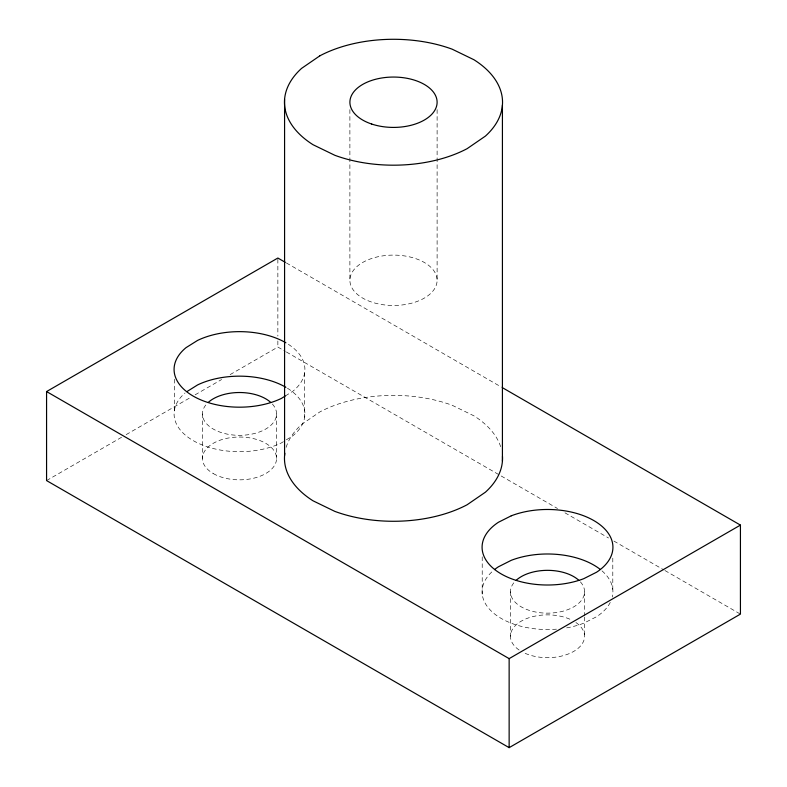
<?xml version="1.0" encoding="UTF-8"?>
<svg xmlns="http://www.w3.org/2000/svg" width="787" height="787" viewBox="0 0 787 787"><rect width="100%" height="100%" fill="white"/><g stroke="black" fill="none" stroke-linecap="round" stroke-linejoin="round"><path stroke-width="0.59" stroke-dasharray="3.94 2.95" d="M285.396 395.91L292.961 391.169A65.419 37.766 0 0 0 286.901 343.388M283.389 441.674L281.392 442.933A65.419 37.766 0 0 1 195.776 442.019A65.419 37.766 0 0 1 185.063 392.979M286.34 439.835L292.961 435.683A65.419 37.766 0 0 0 286.901 387.902M46.571 480.582L121.896 437.1M126.136 434.64L190.857 397.278M195.097 394.828L221.629 379.521M230.109 374.612L277.86 347.057L285.297 351.346M286.36 262.937L501.171 386.958M286.36 351.966L500.109 475.368M501.171 475.978L557.53 508.52M564.968 512.819L608.567 537.993M613.89 541.062L663.864 569.916M664.926 570.526L740.429 614.116M612.798 558.101L612.798 589.384M584.574 591.755L584.574 615.818M584.574 617.018L584.574 636.27M510.438 591.755L510.438 636.27M482.215 556.832L482.215 594.126M437.11 109.6L437.11 280.28A43.61 25.184 0 0 1 371.69 302.09A43.61 25.184 0 0 1 371.69 258.48A43.61 25.184 0 0 1 437.11 280.28M349.89 109.6L349.89 280.28M304.648 372.822L304.648 417.336M277.86 259.248L277.86 336.079M277.86 340.958L277.86 347.057M276.562 413.923L276.562 458.437M202.426 413.923L202.426 458.437M174.34 379.236L174.34 410.519M575.897 622.507A37.068 21.406 0 0 1 573.556 651.498A37.068 21.406 0 0 1 523.316 652.482M519.115 650.023A37.068 21.406 0 0 1 521.456 621.041A37.068 21.406 0 0 1 571.696 620.048M286.134 447.36A109.029 62.95 0 0 1 301.578 424.478L319.886 411.896A109.029 62.95 0 0 1 452.132 405.256L473.931 415.831A109.029 62.95 0 0 1 500.758 447.036M580.383 581.868A37.068 21.406 0 0 1 546.699 613.152A37.068 21.406 0 0 1 515.406 581.052M610.269 602.409A65.419 37.766 0 0 1 596.576 616.733L583.708 623.215A65.419 37.766 0 0 1 566.06 627.977M556.468 629.167A65.419 37.766 0 0 1 491.816 611.568A65.419 37.766 0 0 1 493.646 570.319M601.986 570.85A65.419 37.766 0 0 1 612.276 597.058M272.371 404.036A37.068 21.406 0 0 1 239.494 435.329A37.068 21.406 0 0 1 206.617 404.036M213.277 473.567A37.068 21.406 0 0 0 275.302 463.976A37.068 21.406 0 0 0 229.902 437.759A37.068 21.406 0 0 0 213.277 473.567"/><path stroke-width="1.18" d="M186.972 391.572L197.596 384.922A65.419 37.766 0 0 1 285.907 387.312M285.396 395.91L281.392 398.419A65.419 37.766 0 0 1 195.146 397.179A65.419 37.766 0 0 1 186.027 347.657L197.596 340.407A65.419 37.766 0 0 1 285.907 342.798M502.234 387.568L740.429 525.096L740.429 614.116L509.14 747.65L46.571 480.582L46.571 391.562L277.86 258.028L285.297 262.327M46.571 391.562L509.14 658.63L740.429 525.096M509.14 658.63L509.14 747.65M502.421 105.015L502.421 461.113M284.579 99.457L284.579 455.545M502.48 456.421A109.029 62.95 0 0 1 485.422 492.18L467.114 504.762A109.029 62.95 0 0 1 334.868 511.402L313.069 500.827A109.029 62.95 0 0 1 284.835 453.214M516.233 580.255A37.068 21.406 0 0 1 578.779 580.255M494.551 569.581A65.419 37.766 0 0 1 498.437 566.778L511.304 560.295A65.419 37.766 0 0 1 600.215 569.385M208.221 402.432A37.068 21.406 0 0 1 270.767 402.432M319.886 55.798L301.578 68.38A109.029 62.95 0 0 0 313.069 144.739L334.868 155.305A109.029 62.95 0 0 0 467.114 148.674L485.422 136.092A109.029 62.95 0 0 0 473.931 59.733L452.132 49.168A109.029 62.95 0 0 0 319.886 55.798M511.304 515.79L498.437 522.263A65.419 37.766 0 0 0 498.21 572.07A65.419 37.766 0 0 0 583.708 578.701L596.576 572.218A65.419 37.766 0 0 0 596.802 522.411A65.419 37.766 0 0 0 511.304 515.79M371.69 124.041A43.61 25.184 0 0 0 437.11 102.241A43.61 25.184 0 0 0 371.69 80.431A43.61 25.184 0 0 0 371.69 124.041"/></g></svg>
